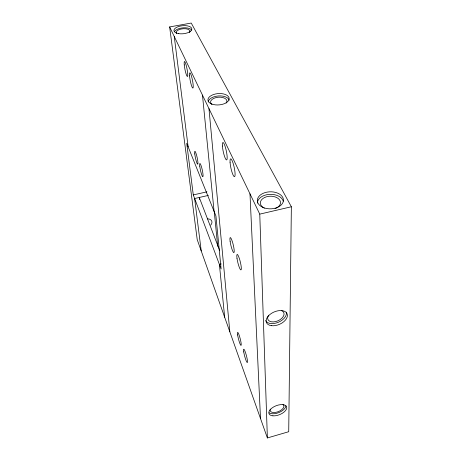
<?xml version="1.0" encoding="UTF-8"?>
<svg xmlns="http://www.w3.org/2000/svg" width="461" height="461" viewBox="0 0 461 461"><rect width="100%" height="100%" fill="white"/><g stroke="black" fill="none" stroke-linecap="round" stroke-linejoin="round"><path stroke-width="0.69" d="M291.358 206.77L288.719 431.715L267.38 437.95L197.216 239.622L169.642 26.928L191.24 23.05L291.358 206.77L259.762 214.129L169.642 26.928M221.326 263.94L219.396 264.412L224.674 317.226M208.355 195.424L194.634 198.512L201.227 250.957M193.28 194.911L221.119 269.005L215.921 215.944L186.722 143.302L193.28 194.911L206.972 191.839M219.649 250.421L199.267 197.469L199.521 199.601M174.264 36.528L188.128 146.794M214.244 211.513L217.713 246.289M202.471 95.127L214.094 211.397M208.966 108.612L229.826 331.799M249.977 193.799L260.505 418.525M259.762 214.129L267.38 437.95M264.355 208.165A10.084 6.604 -1.3 0 1 262.758 198.622A10.084 6.604 -1.3 0 1 277.436 197.965A10.084 6.604 -1.3 0 1 277.251 207.588M276.75 207.876A10.084 6.604 -1.3 0 1 275.073 208.614M211.933 104.445A8.212 4.403 -4.6 0 1 218.128 97.236A8.212 4.403 -4.6 0 1 226.149 103.057M176.667 33.515A6.938 3.135 -5.7 0 1 183.311 28.726A6.938 3.135 -5.7 0 1 189.471 32.645M174.523 31.515A8.961 4.051 -5.7 0 1 183.092 27.839A8.961 4.051 -5.7 0 1 191.724 30.115M208.17 101.962A10.603 5.688 -4.6 0 1 218.191 95.963A10.603 5.688 -4.6 0 1 229.203 100.17M257.411 203.168A13.029 8.529 -1.3 0 1 269.184 194.386A13.029 8.529 -1.3 0 1 283.261 201.192M281.671 310.656A8.661 5.227 -23.2 0 1 282.184 317.934A8.661 5.227 -23.2 0 1 271.206 321.761A8.661 5.227 -23.2 0 1 268.671 315.186M286.31 312.126A11.185 6.748 -23.2 0 1 278.231 322.32A11.185 6.748 -23.2 0 1 265.64 320.585M207.559 218.9A5.515 4.011 -20.8 0 1 211.639 220.894A5.515 4.011 -20.8 0 1 210.683 225.124M283.014 404.528A7.301 3.711 -21.5 0 1 277.96 411.771A7.301 3.711 -21.5 0 1 270.29 409.097M285.941 405.887A9.433 4.794 -21.5 0 1 278.968 412.526A9.433 4.794 -21.5 0 1 269.12 412.756M178.522 33.618A8.984 4.04 -5.7 0 0 191.834 28.957A8.984 4.04 -5.7 0 0 178.298 26.611A8.984 4.04 -5.7 0 0 178.522 33.618M211.536 103.927A10.638 5.676 -4.6 0 0 228.956 99.778A10.638 5.676 -4.6 0 0 215.16 94.056A10.638 5.676 -4.6 0 0 211.536 103.927M262.914 207.41A13.075 8.523 -1.3 0 0 283.417 200.869A13.075 8.523 -1.3 0 0 264.839 192.675A13.075 8.523 -1.3 0 0 262.914 207.41M271.402 325.673A11.225 6.742 -23.2 0 0 287.428 315.462A11.225 6.742 -23.2 0 0 271.494 313.347A11.225 6.742 -23.2 0 0 271.402 325.673M272.912 415.834A9.462 4.783 -21.5 0 0 286.754 407.95A9.462 4.783 -21.5 0 0 273.707 406.884A9.462 4.783 -21.5 0 0 272.912 415.834M237 258.281A7.952 1.279 76.3 0 0 240.896 269.933A7.952 1.279 76.3 0 0 239.311 258.391A7.952 1.279 76.3 0 0 237 258.281M230.131 241.466A7.722 1.21 76.5 0 0 233.842 252.605A7.722 1.21 76.5 0 0 232.223 241.207A7.722 1.21 76.5 0 0 230.131 241.466M243.742 351.927A6.915 0.916 75.2 0 0 247.142 362.49A6.915 0.916 75.2 0 0 245.667 353.074A6.915 0.916 75.2 0 0 243.742 351.927M237.634 334.963A6.713 0.876 75.5 0 0 240.878 345.358A6.713 0.876 75.5 0 0 239.553 336.397A6.713 0.876 75.5 0 0 237.634 334.963M230.062 162.266A9.151 1.683 77.8 0 0 234.188 176.621A9.151 1.683 77.8 0 0 233.445 164.364A9.151 1.683 77.8 0 0 230.062 162.266M222.415 146.045A8.886 1.567 78 0 0 226.357 159.875A8.886 1.567 78 0 0 225.533 147.779A8.886 1.567 78 0 0 222.415 146.045M199.763 166.156A6.777 0.916 77.6 0 0 202.679 176.701A6.777 0.916 77.6 0 0 201.676 167.539A6.777 0.916 77.6 0 0 199.763 166.156M194.773 153.968A6.627 0.876 77.7 0 0 197.596 164.202A6.627 0.876 77.7 0 0 196.553 155.103A6.627 0.876 77.7 0 0 194.773 153.968M189.552 75.875A7.785 1.129 78.8 0 0 192.686 88.034A7.785 1.129 78.8 0 0 191.834 77.436A7.785 1.129 78.8 0 0 189.552 75.875M184.262 64.932A7.607 1.066 78.9 0 0 187.333 76.463A7.607 1.066 78.9 0 0 186.273 65.618A7.607 1.066 78.9 0 0 184.262 64.932"/></g></svg>
